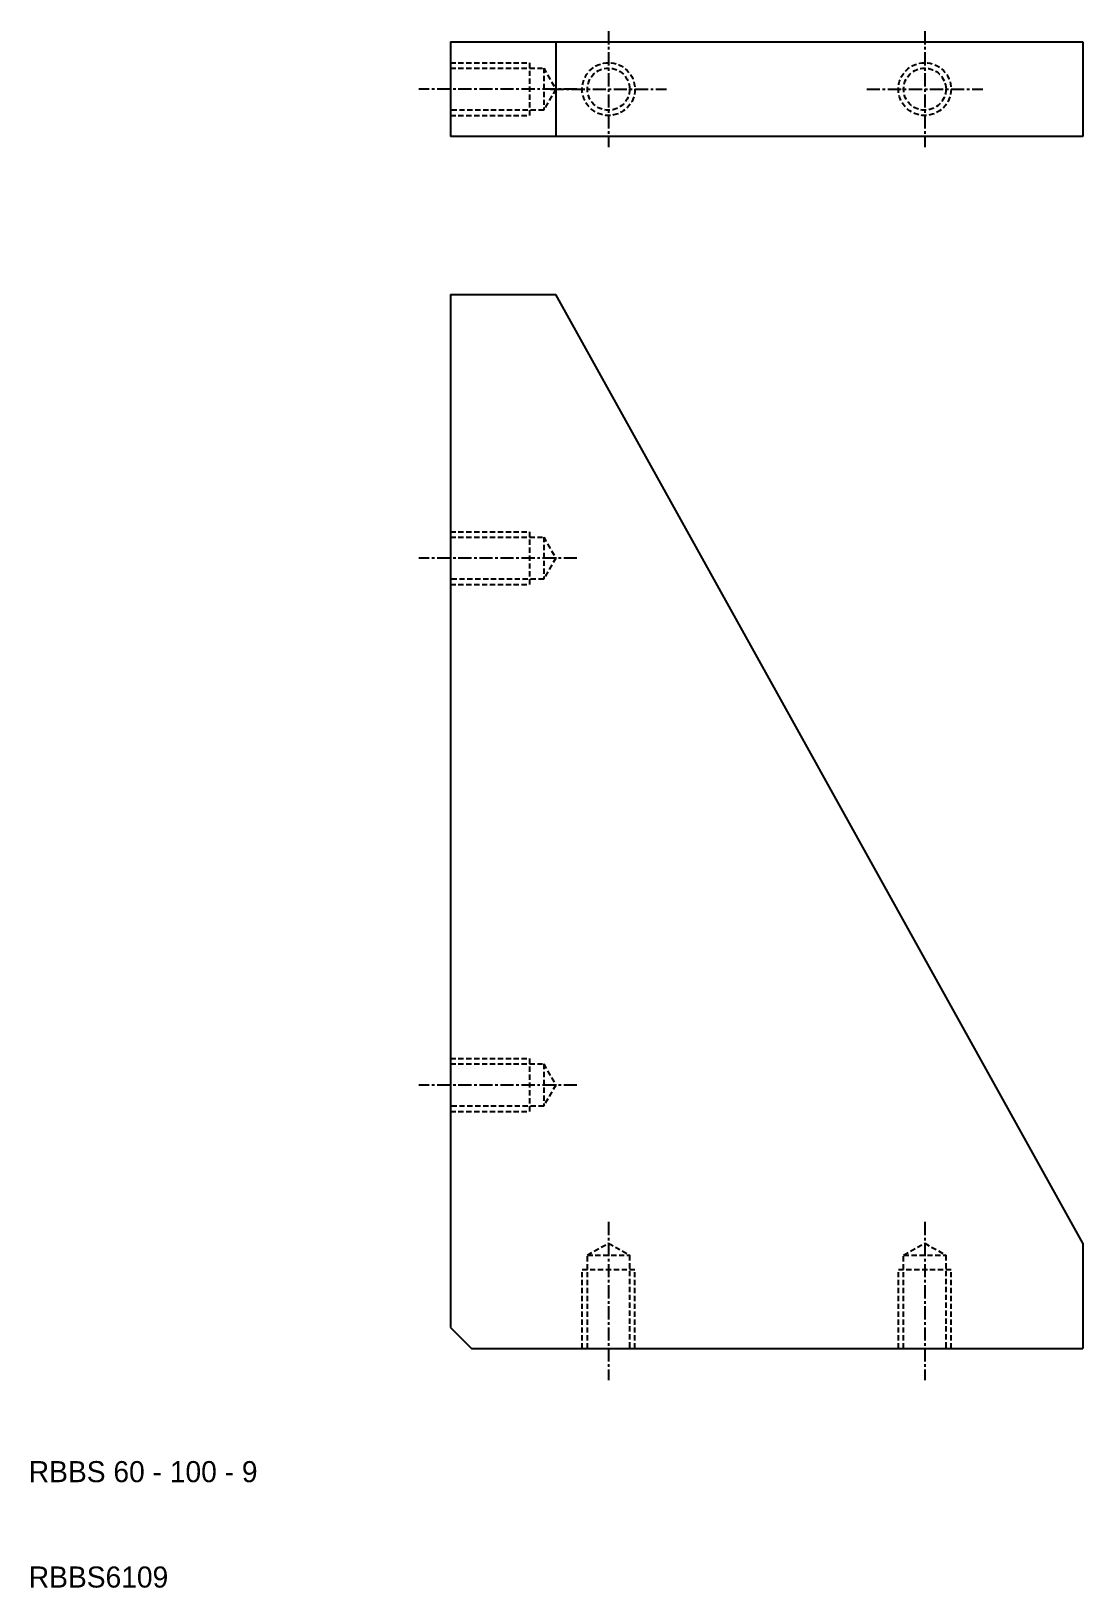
# Model space of a CAD drawing. Extents: x 11 to 111, y 13 to 160.
import ezdxf

# ---------------------------------------------------------------- set-up
doc = ezdxf.new("R2010")
doc.units = 0
doc.linetypes.add('CENTER', pattern=[2, 1.25, -0.25, 0.25, -0.25])
doc.linetypes.add('DASHED', pattern=[0.75, 0.5, -0.25])
doc.layers.get('0').update_dxf_attribs({"linetype": 'CONTINUOUS'})
doc.layers.add('CENTER', color=1, linetype='CENTER')

msp = doc.modelspace()

# ---------------------------------------------------------------- linework, layer by layer
at = {"color": 1, "linetype": 'CENTER'}
for p, q in [((66.1, 160.43), (66.1, 149.43)), ((96.1, 160.43), (96.1, 149.43)), ((63.1, 154.93), (48.1, 154.93)), ((60.6, 154.93), (71.6, 154.93)), ((90.6, 154.93), (101.6, 154.93))]:
    msp.add_line(p, q, dxfattribs=at)
at = {"color": 7, "linetype": 'CONTINUOUS'}
for p, q in [((51.1, 159.43), (111.1, 159.43)), ((51.1, 159.43), (51.1, 150.43)), ((61.1, 159.43), (61.1, 150.43)), ((111.1, 159.43), (111.1, 150.43)), ((111.1, 150.43), (51.1, 150.43)), ((51.1, 135.43), (51.1, 37.43)), ((51.1, 135.43), (61.1, 135.43)), ((111.1, 45.43), (61.1, 135.43)), ((111.1, 45.43), (111.1, 35.43)), ((51.1, 37.43), (53.1, 35.43)), ((53.1, 35.43), (111.1, 35.43))]:
    msp.add_line(p, q, dxfattribs=at)
at = {"color": 3, "linetype": 'DASHED'}
for p, q in [((51.1, 157.43), (58.6, 157.43)), ((51.1, 156.93), (59.95, 156.93)), ((58.6, 157.43), (58.6, 152.43)), ((59.95, 156.93), (59.95, 152.93)), ((59.95, 156.93), (61.1, 154.93)), ((61.1, 154.93), (59.95, 152.93)), ((59.95, 152.93), (51.1, 152.93)), ((51.1, 152.43), (58.6, 152.43)), ((51.1, 112.93), (58.6, 112.93)), ((51.1, 112.43), (59.95, 112.43)), ((58.6, 112.93), (58.6, 107.93)), ((59.95, 112.43), (59.95, 108.43)), ((59.95, 112.43), (61.1, 110.43)), ((61.1, 110.43), (59.95, 108.43)), ((59.95, 108.43), (51.1, 108.43)), ((51.1, 107.93), (58.6, 107.93)), ((51.1, 62.93), (58.6, 62.93)), ((51.1, 62.43), (59.95, 62.43)), ((58.6, 62.93), (58.6, 57.93)), ((59.95, 62.43), (59.95, 58.43)), ((59.95, 62.43), (61.1, 60.43)), ((61.1, 60.43), (59.95, 58.43)), ((59.95, 58.43), (51.1, 58.43)), ((51.1, 57.93), (58.6, 57.93)), ((64.1, 44.28), (66.1, 45.43)), ((66.1, 45.43), (68.1, 44.28)), ((94.1, 44.28), (96.1, 45.43)), ((96.1, 45.43), (98.1, 44.28)), ((63.6, 35.43), (63.6, 42.93)), ((63.6, 42.93), (68.6, 42.93)), ((64.1, 35.43), (64.1, 44.28)), ((64.1, 44.28), (68.1, 44.28)), ((68.1, 44.28), (68.1, 35.43)), ((68.6, 35.43), (68.6, 42.93)), ((93.6, 35.43), (93.6, 42.93)), ((93.6, 42.93), (98.6, 42.93)), ((94.1, 35.43), (94.1, 44.28)), ((94.1, 44.28), (98.1, 44.28)), ((98.1, 44.28), (98.1, 35.43)), ((98.6, 35.43), (98.6, 42.93))]:
    msp.add_line(p, q, dxfattribs=at)
for centre, radius in [((66.1, 154.93), 2.5), ((66.1, 154.93), 2), ((96.1, 154.93), 2.5), ((96.1, 154.93), 2)]:
    msp.add_circle(centre, radius, dxfattribs=at)
at = {"layer": 'CENTER', "color": 1, "linetype": 'CENTER'}
for p, q in [((63.1, 110.43), (48.1, 110.43)), ((63.1, 60.43), (48.1, 60.43)), ((66.1, 47.43), (66.1, 32.43)), ((96.1, 47.43), (96.1, 32.43))]:
    msp.add_line(p, q, dxfattribs=at)

# ---------------------------------------------------------------- texts
at = {"color": 7, "linetype": 'CONTINUOUS'}
for s, p in [('RBBS 60 - 100 - 9', (11.1, 22.74)), ('RBBS6109', (11.1, 12.74))]:
    msp.add_text(s, height=2, dxfattribs=at).set_placement(p)

doc.saveas('drawing.dxf')
